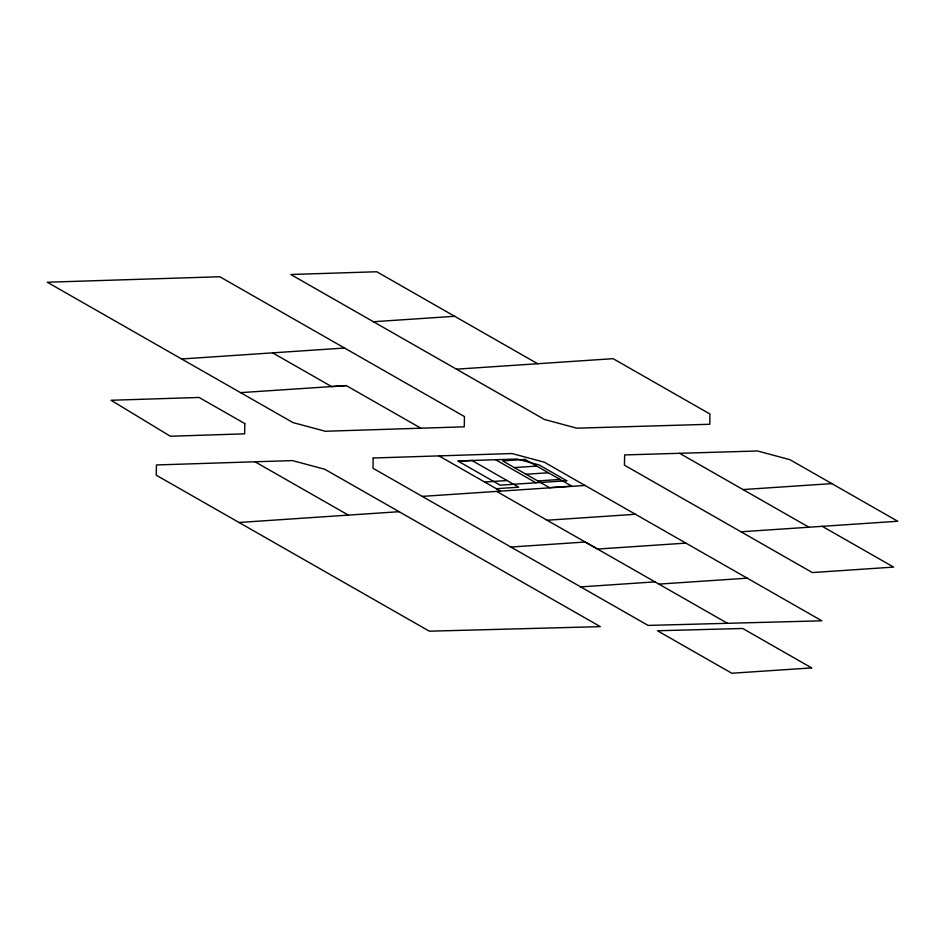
<?xml version="1.0" encoding="UTF-8"?>
<svg xmlns="http://www.w3.org/2000/svg" width="945" height="945" viewBox="0 0 945 945"><rect width="100%" height="100%" fill="white"/><g stroke="black" fill="none" stroke-linecap="round" stroke-linejoin="round"><path stroke-width="1.42" d="M420.927 428.215L346.307 385.595L331.648 386.588L272.632 352.863M373.452 321.737L454.687 316.291M181.629 358.982L292.997 422.592L325.352 431.263L464.267 426.821L464.444 416.556L219.807 276.743L47.25 282.224L181.629 358.982L344.559 348.02M456.447 369.176L613.116 358.675L709.943 414.005L709.766 424.27L576.84 428.179L544.497 419.497L290.776 274.499L376.771 271.758L537.658 363.731M240.573 392.636L346.307 385.595M458.549 461.384L471.957 460.487L518.722 487.195L496.373 488.695M514.352 467.574L536.701 466.086M526.046 474.26L548.395 472.76M484.69 482.021L507.04 480.521M537.729 480.934L560.078 479.434M422.25 496.397L585.049 485.458M239.014 522.479L399.109 511.694M743.03 489.569L831.824 483.604M496.609 491.388L547.072 520.234L635.453 514.281M510.891 547.037L585.215 542.017L727.52 623.31M740.986 531.787L897.75 521.262L789.937 459.683L757.618 450.989L624.657 454.923L624.421 465.176L812.346 572.564L893.627 567.094L822.256 526.33M685.905 543.115L597.547 549.057L547.072 520.234M580.679 586.904L654.991 581.872M658.913 584.116L747.259 578.175M254.996 461.786L156.433 464.952L156.256 475.205L429.349 631.189L600.347 626.641L324.808 469.263L292.454 460.593L254.996 461.786L348.374 515.119M679.573 453.305L808.932 527.227M495.605 459.719L535.957 482.777M438.964 455.892L500.566 491.128M244.814 423.584L244.637 433.849L170.301 436.236L111.085 400.267L199.064 397.455L244.814 423.584M373.18 458.006L373.003 468.271L648.105 625.413L821.855 620.806L544.367 462.223L512.025 453.541L373.18 458.006M525.007 459.4L502.657 460.9L549.423 487.62L571.772 486.12L525.007 459.4M566.74 480.721L500.2 485.175L457.77 460.936L517.104 459.034L539.146 464.952L566.74 480.721M811.66 667.902L731.796 673.242L657.46 630.764L742.699 628.484L811.66 667.902"/></g></svg>
